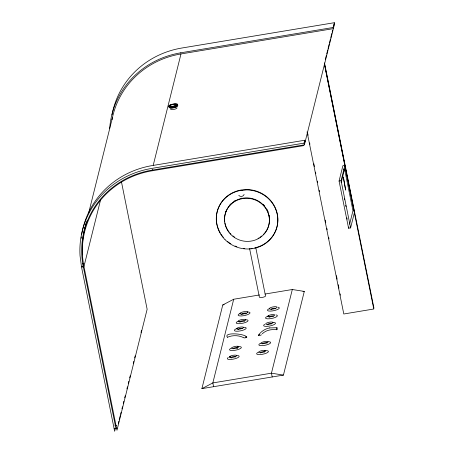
<?xml version="1.0" encoding="UTF-8"?>
<svg xmlns="http://www.w3.org/2000/svg" width="454" height="454" viewBox="0 0 454 454"><rect width="100%" height="100%" fill="white"/><g stroke="black" fill="none" stroke-linecap="round" stroke-linejoin="round"><path stroke-width="0.68" d="M258.332 335.421L258.383 335.705M227.312 337.135C223.362 332.01 245.154 333.531 246.845 337.186M84.138 231.143L86.192 222.903M88.592 213.284L112.393 117.824M100.584 199.817L83.956 266.498L116.973 430.239L147.141 309.248L121.4 181.583M153.248 165.194L180.987 53.941L333.378 28.63L333.145 27.49L334.343 22.7L181.912 48.011A88.326 84.376 14 0 0 112.007 114.805M83.95 266.498A86.476 82.611 14 0 1 152.169 170.783L152.516 169.416M115.367 428.417L114.652 431.3L81.499 266.884L83.275 266.589A87.157 83.258 14 0 1 152.016 170.137L304.401 144.832L334.57 23.841L334.343 22.7M118.346 423.304L118.863 421.238M119.209 419.865L120.236 415.733M120.577 414.36L121.093 412.294M121.95 408.85L122.467 406.79M123.323 403.345L123.84 401.279M124.697 397.84L125.213 395.774M126.927 388.891L127.443 386.831M128.3 383.386L128.817 381.32M129.674 377.881L130.19 375.816M133.277 363.427L133.794 361.367M134.651 357.922L135.167 355.857M141.001 332.459L141.512 330.393M241.386 198.824A22.513 21.503 14 0 1 268.564 226.092A22.513 21.503 14 0 1 230.882 234.565A22.513 21.503 14 0 1 241.386 198.824L241.568 198.097M265.102 294.027L292.314 289.51L304.294 291.417L283.432 375.1L201.899 388.635L222.766 304.952L233.702 299.243L259.518 294.952M233.702 299.243L212.835 382.926L213.596 386.695M304.401 144.832L304.061 143.124L304.776 140.241L152.334 165.557A88.95 84.972 14 0 0 81.612 234.86M325.336 59.446L326.358 55.348M326.698 53.981L327.72 49.883M328.06 48.516L329.088 44.418M329.428 43.051L330.45 38.953M330.79 37.586L331.812 33.488M332.152 32.12L332.663 30.072M333.514 26.655L334.025 24.607M292.314 289.51L271.447 373.188L272.207 376.962M324.36 63.361L354.438 212.517L350.601 227.902L348.587 228.237L339.07 181.044L342.906 165.659L344.251 165.438M350.601 227.902L341.085 180.709L344.921 165.324M341.136 182.729L344.558 169.007L343.252 169.223M348.587 228.237L348.922 226.898M349.591 224.219L352.968 210.73L344.558 169.007M276.974 327.72L276.866 329.735L276.974 327.72L269.693 327.913M258.383 335.33C261.022 331.499 265.125 328.685 269.738 327.901M262.27 333.786C266.186 329.973 271.611 329.156 276.866 329.735M201.899 388.635L212.835 382.926L271.447 373.188L283.432 375.1M227.261 337.35C232.022 335.086 238.401 335.069 243.446 337.572M180.72 52.806L333.145 27.49M304.061 143.124L151.613 168.44A88.95 84.972 14 0 0 80.046 255.795L81.482 266.77L83.275 266.589L115.901 428.377M152.169 170.789L303.857 145.598M339.07 181.044L341.085 180.709M82.81 263.905L83.99 263.706L82.798 263.831M222.766 304.952L224.14 304.725M302.977 291.633L304.294 291.417M114.839 425.79L116.616 425.494M114.119 428.672L117.149 428.122M240.637 190.215L240.756 190.243A8.564 1.044 80.6 0 1 240.892 190.374M324.485 62.862L373.971 308.249M324.434 64.32L373.778 309.009L343.797 313.992L307.069 131.859M344.308 198.46L344.58 199.828M345.687 205.304L345.959 206.672M346.867 217.829L347.14 219.197M307.823 133.879L308.101 135.269M309.645 142.914L309.923 144.304M313.85 163.769L314.412 166.55M315.53 172.111L315.814 173.502M317.352 181.146L317.635 182.536M319.173 190.186L319.457 191.577M325.206 220.077L325.762 222.857M326.886 228.419L327.164 229.809M328.707 237.453L328.991 238.844M336.42 275.686L337.118 279.165M338.241 284.726L338.939 288.199M340.063 293.761L340.341 295.151M304.776 140.241L305.122 141.949M255.801 247.782L265.471 295.753A3.15 0.846 -11.4 0 1 262.894 297.291A3.15 0.846 -11.4 0 1 259.387 297.12L249.569 248.457M82.634 266.084L82.917 267.474M176.952 107.774A3.269 0.88 -11.4 0 1 173.564 109.465A3.269 0.88 -11.4 0 1 170.772 108.801M111.99 119.828A87.157 83.258 14 0 1 180.987 53.941M109.664 128.505A88.326 84.376 14 0 1 180.726 52.823M82.713 254.893A87.157 83.258 14 0 1 87.128 220.667M81.135 238.31A88.95 84.972 14 0 1 81.311 236.926M176.107 106.826A3.269 0.88 -11.4 0 1 174.058 107.587M172.401 107.859A3.269 0.88 -11.4 0 1 171.027 107.853M177.264 105.901A3.95 1.061 -11.4 0 1 173.678 107.853A3.95 1.061 -11.4 0 1 169.586 107.456M177.185 105.487A3.95 1.061 -11.4 0 1 176.975 105.805M175.851 106.48A3.95 1.061 -11.4 0 1 175.006 106.792M174.047 107.059A3.95 1.061 -11.4 0 1 173.036 107.263M172.043 107.388A3.95 1.061 -11.4 0 1 170.381 107.388M177.423 104.806A4.648 1.254 -11.4 0 1 173.581 107.354A4.648 1.254 -11.4 0 1 169.007 106.514M247.413 311.966A6.05 1.629 -11.4 0 1 248.684 314.157A6.05 1.629 -11.4 0 1 239.933 315.927A6.05 1.629 -11.4 0 1 240.194 313.43M277.876 307.176A6.05 1.629 -11.4 0 1 277.263 309.628A6.05 1.629 -11.4 0 1 268.887 311.024A6.05 1.629 -11.4 0 1 269.5 308.567M245.483 319.712A6.05 1.629 -11.4 0 1 246.749 321.897A6.05 1.629 -11.4 0 1 238.004 323.674A6.05 1.629 -11.4 0 1 238.259 321.177M275.947 314.917A6.05 1.629 -11.4 0 1 274.925 317.539A6.05 1.629 -11.4 0 1 266.35 318.646A6.05 1.629 -11.4 0 1 268.864 315.831M243.605 327.249A6.05 1.629 -11.4 0 1 244.53 329.61A6.05 1.629 -11.4 0 1 235.45 331.114A6.05 1.629 -11.4 0 1 237.68 328.231M272.911 322.38A6.05 1.629 -11.4 0 1 274.488 324.394A6.05 1.629 -11.4 0 1 266.237 326.375A6.05 1.629 -11.4 0 1 264.659 324.36M237.402 346.623A6.05 1.629 -11.4 0 1 240.637 348.394A6.05 1.629 -11.4 0 1 231.699 350.539A6.05 1.629 -11.4 0 1 231.568 348.019M236.562 355.482A6.05 1.629 -11.4 0 1 238.14 357.497A6.05 1.629 -11.4 0 1 229.889 359.472A6.05 1.629 -11.4 0 1 228.311 357.463M229.344 356.946A6.05 1.629 -11.4 0 1 230.638 356.469M268.093 341.692A6.05 1.629 -11.4 0 1 269.364 343.877A6.05 1.629 -11.4 0 1 260.619 345.647A6.05 1.629 -11.4 0 1 260.874 343.156M264.483 350.681A6.05 1.629 -11.4 0 1 267.718 352.452A6.05 1.629 -11.4 0 1 258.78 354.597A6.05 1.629 -11.4 0 1 258.649 352.083M245.353 337.016A1.453 0.392 -11.4 0 1 246.658 337.231A1.453 0.392 -11.4 0 1 244.899 337.884A1.453 0.392 -11.4 0 1 243.9 337.555M261.3 334.66A1.453 0.392 -11.4 0 1 260.17 335.341A1.453 0.392 -11.4 0 1 258.502 335.336A1.453 0.392 -11.4 0 1 259.631 334.66M242.067 314.367A2.219 0.596 -11.4 0 1 243.906 313.152A2.219 0.596 -11.4 0 1 246.085 313.549M245.83 313.742A2.219 0.596 -11.4 0 1 245.455 313.93M271.333 309.35A2.077 0.562 -11.4 0 1 273.751 308.232A2.077 0.562 -11.4 0 1 275.022 308.873M240.041 322.141A2.327 0.63 -11.4 0 1 241.965 320.864A2.327 0.63 -11.4 0 1 244.258 321.29M269.347 317.108A2.134 0.573 -11.4 0 1 271.282 316.052A2.134 0.573 -11.4 0 1 273.495 316.268M267.905 324.843A2.179 0.585 -11.4 0 1 269.126 323.64A2.179 0.585 -11.4 0 1 271.549 323.969M238.14 329.36A2.122 0.573 -11.4 0 1 240.098 328.458A2.122 0.573 -11.4 0 1 242.271 328.526M237.334 348.331A2.378 0.641 -11.4 0 1 236.931 348.536M233.118 348.876A2.378 0.641 -11.4 0 1 235.268 347.702A2.378 0.641 -11.4 0 1 237.731 347.94M262.361 343.848A2.401 0.647 -11.4 0 1 264.881 342.77A2.401 0.647 -11.4 0 1 267.06 343.071M260.539 353.008A2.202 0.59 -11.4 0 1 262.083 351.867A2.202 0.59 -11.4 0 1 264.642 352.026M231.472 357.985A2.304 0.619 -11.4 0 1 232.754 356.708A2.304 0.619 -11.4 0 1 235.32 357.06M224.747 221.552A22.513 21.503 14 0 1 254.155 199.147A22.513 21.503 14 0 1 263.241 234.701M261.776 236.018A22.513 21.503 14 0 1 260.233 237.158M259.155 237.845A22.513 21.503 14 0 1 258.037 238.469M234.491 237.062A22.513 21.503 14 0 1 232.908 235.91M230.978 234.179A22.513 21.503 14 0 1 230.099 233.248M229.264 232.255A22.513 21.503 14 0 1 227.465 229.605M227.153 229.049A22.513 21.503 14 0 1 224.968 222.959M225.507 212.83A22.513 21.503 14 0 1 226.206 210.843M229.474 205.412A22.513 21.503 14 0 1 230.921 203.84M233.929 201.383A22.513 21.503 14 0 1 235.564 200.379M263.184 204.362A22.513 21.503 14 0 1 264.489 205.787M267.009 209.493A22.513 21.503 14 0 1 268.087 211.808M269.194 215.588A22.513 21.503 14 0 1 269.494 217.699M269.574 219.81A22.513 21.503 14 0 1 269.511 221.212M262.196 245.166A30.844 29.465 14 0 0 276.934 212.398A30.844 29.465 14 0 0 247.481 189.568L239.508 190.317A30.844 29.465 14 0 0 216.359 218.119M261.618 245.461A30.844 29.465 14 0 1 254.745 247.878M252.123 248.349A30.844 29.465 14 0 1 250.79 248.508M244.763 248.503A30.844 29.465 14 0 1 243.423 248.349M236.909 246.755A30.844 29.465 14 0 1 235.024 246.011M230.865 243.843A30.844 29.465 14 0 1 227.585 241.517M223.334 237.34A30.844 29.465 14 0 1 220.984 234.133M220.303 233.021A30.844 29.465 14 0 1 217.318 225.797M217.143 225.116A30.844 29.465 14 0 1 216.359 218.817M244.121 194.437A3.144 3.116 -74.9 0 1 238.787 195.322M240.711 190.232A3.144 3.116 -74.9 0 1 242.01 190.288M343.337 177.088L345.636 189.976L343.337 177.088M170.976 106.633A3.95 1.061 -11.4 0 0 177.02 104.687A3.95 1.061 -11.4 0 0 171.464 104.67A3.95 1.061 -11.4 0 0 170.976 106.633M171.351 106.406A3.269 0.88 -11.4 0 0 176.356 104.8A3.269 0.88 -11.4 0 0 171.76 104.783A3.269 0.88 -11.4 0 0 171.351 106.406M170.591 106.866A4.648 1.254 -11.4 0 0 177.707 104.573A4.648 1.254 -11.4 0 0 171.169 104.551A4.648 1.254 -11.4 0 0 170.591 106.866M241.647 314.134A3.984 1.073 -11.4 0 0 247.748 312.176A3.984 1.073 -11.4 0 0 242.141 312.153A3.984 1.073 -11.4 0 0 241.647 314.134M270.993 309.242A3.91 1.056 -11.4 0 0 276.98 307.318A3.91 1.056 -11.4 0 0 271.481 307.301A3.91 1.056 -11.4 0 0 270.993 309.242M239.814 321.824A3.814 1.027 -11.4 0 0 245.648 319.945A3.814 1.027 -11.4 0 0 240.285 319.928A3.814 1.027 -11.4 0 0 239.814 321.824M269.25 316.875A3.575 0.965 -11.4 0 0 274.715 315.121A3.575 0.965 -11.4 0 0 269.693 315.104A3.575 0.965 -11.4 0 0 269.25 316.875M238.146 329.235A3.428 0.925 -11.4 0 0 243.395 327.544A3.428 0.925 -11.4 0 0 238.571 327.527A3.428 0.925 -11.4 0 0 238.146 329.235M267.287 324.468A3.728 1.004 -11.4 0 0 272.996 322.629A3.728 1.004 -11.4 0 0 267.747 322.612A3.728 1.004 -11.4 0 0 267.287 324.468M233.225 348.604A3.615 0.976 -11.4 0 0 238.764 346.822A3.615 0.976 -11.4 0 0 233.674 346.805A3.615 0.976 -11.4 0 0 233.225 348.604M260.369 352.627A3.507 0.942 -11.4 0 0 265.738 350.897A3.507 0.942 -11.4 0 0 260.8 350.885A3.507 0.942 -11.4 0 0 260.369 352.627M230.95 357.559A3.717 0.999 -11.4 0 0 236.636 355.732A3.717 0.999 -11.4 0 0 231.409 355.715A3.717 0.999 -11.4 0 0 230.95 357.559M262.565 343.718A3.558 0.959 -11.4 0 0 268.013 341.964A3.558 0.959 -11.4 0 0 263.002 341.947A3.558 0.959 -11.4 0 0 262.565 343.718M225.031 239.638A30.844 29.465 14 0 0 276.662 228.033A30.844 29.465 14 0 0 239.423 190.669A30.844 29.465 14 0 0 225.031 239.638"/></g></svg>
